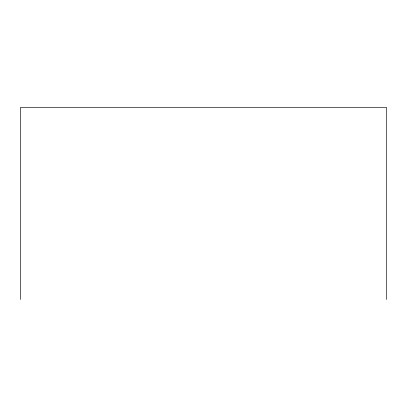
<?xml version="1.0" encoding="UTF-8"?>
<svg xmlns="http://www.w3.org/2000/svg" width="407" height="407" viewBox="0 0 407 407"><rect width="100%" height="100%" fill="white"/><g stroke="black" fill="none" stroke-linecap="round" stroke-linejoin="round"><path stroke-width="0.61" d="M386.65 299.45L386.65 107.55L20.35 107.55L20.35 299.45"/></g></svg>
